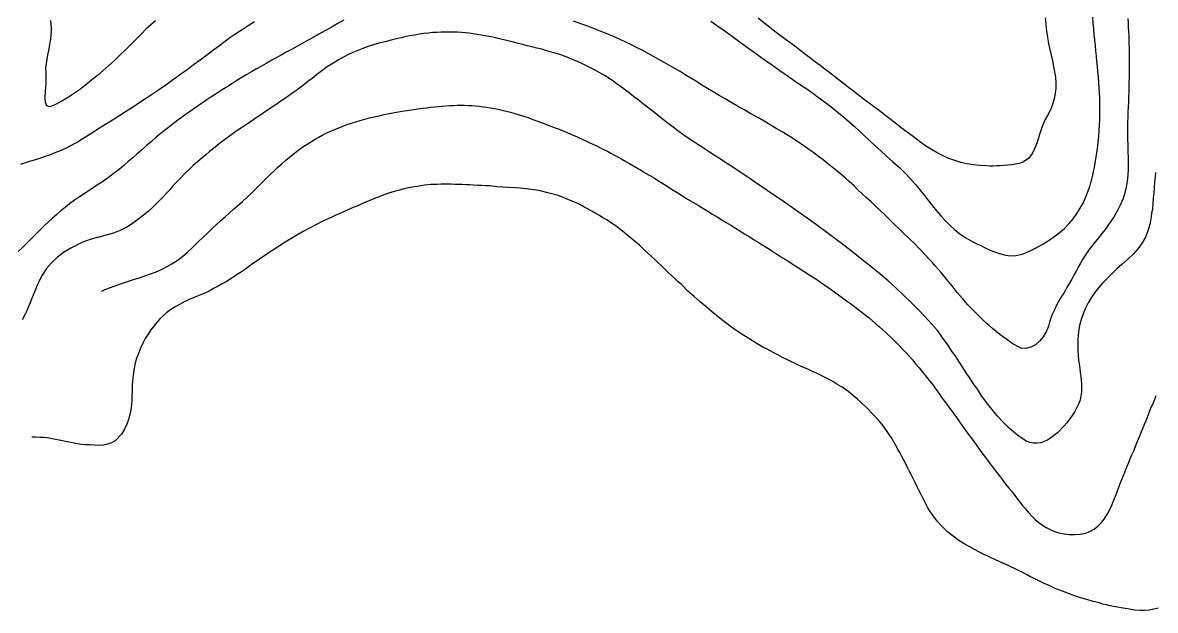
# Model space of a CAD drawing. Header units: inches. Extents: x 401374 to 405300, y 6332180 to 6336621.
# Drawn here: x 402254.6 to 402593.2, y 6334010.7 to 6334186.4 of the extents above; entities that cross this region are included whole.
import ezdxf

# ---------------------------------------------------------------- set-up
doc = ezdxf.new("R2010")
doc.units = ezdxf.units.IN
doc.header["$MEASUREMENT"] = 0

msp = doc.modelspace()

# ---------------------------------------------------------------- linework, layer by layer
for points in [[(402350.6, 6334187.2), (402348.6, 6334186.1), (402346.8, 6334185), (402345, 6334184), (402343.2, 6334183), (402341.5, 6334182), (402339.8, 6334181.1), (402338.2, 6334180.2), (402336.6, 6334179.3), (402335, 6334178.4), (402333.4, 6334177.6), (402331.9, 6334176.7), (402330.4, 6334175.9), (402328.9, 6334175.1), (402327.4, 6334174.2), (402326, 6334173.4), (402324.5, 6334172.6), (402323, 6334171.7), (402321.6, 6334170.9), (402320.1, 6334170), (402318.7, 6334169.1), (402317.2, 6334168.2), (402315.8, 6334167.3), (402314.3, 6334166.4), (402312.8, 6334165.4), (402311.2, 6334164.4), (402309.7, 6334163.4), (402308.1, 6334162.3), (402306.5, 6334161.2), (402304.8, 6334160), (402303.1, 6334158.8), (402301.4, 6334157.6), (402299.7, 6334156.3), (402297.8, 6334154.8), (402296.1, 6334153.5), (402294.5, 6334152.2), (402293.1, 6334150.9), (402291.6, 6334149.6), (402290.3, 6334148.4), (402288.9, 6334147.2), (402287.6, 6334146), (402286.2, 6334144.9), (402284.9, 6334143.7), (402283.5, 6334142.5), (402282, 6334141.4), (402280.4, 6334140.2), (402278.8, 6334139), (402277, 6334137.9), (402275.1, 6334136.7), (402273.3, 6334135.5), (402271.6, 6334134.4), (402270.1, 6334133.4), (402268.6, 6334132.3), (402267.3, 6334131.2), (402266, 6334130.2), (402264.8, 6334129.1), (402263.6, 6334128), (402262.4, 6334126.9), (402261.2, 6334125.8), (402260, 6334124.6), (402258.8, 6334123.4), (402257.5, 6334122.1), (402256.2, 6334120.8), (402254.8, 6334119.4), (402253.3, 6334118)], [(402254.1, 6334144.1), (402255.6, 6334144.6), (402257.1, 6334145.1), (402258.6, 6334145.5), (402260.1, 6334146), (402261.5, 6334146.5), (402263, 6334147), (402264.4, 6334147.6), (402265.9, 6334148.2), (402267.5, 6334148.9), (402269, 6334149.7), (402270.7, 6334150.6), (402272.4, 6334151.7), (402273.4, 6334152.3), (402274.5, 6334153), (402275.5, 6334153.6), (402276.5, 6334154.3), (402278.4, 6334155.5), (402280.2, 6334156.6), (402282, 6334157.7), (402283.7, 6334158.8), (402285.4, 6334159.9), (402287, 6334160.9), (402288.7, 6334162), (402290.3, 6334163.1), (402292, 6334164.2), (402293.7, 6334165.4), (402295.5, 6334166.6), (402297.4, 6334167.9), (402299.4, 6334169.3), (402300.4, 6334170), (402301.5, 6334170.8), (402302.6, 6334171.6), (402303.7, 6334172.3), (402304.7, 6334173.1), (402305.7, 6334173.9), (402307.7, 6334175.3), (402309.6, 6334176.7), (402311.4, 6334178.1), (402313.2, 6334179.4), (402314.9, 6334180.7), (402316.6, 6334182), (402318.4, 6334183.2), (402320.2, 6334184.4), (402322, 6334185.6), (402323.9, 6334186.8)], [(402294.3, 6334187), (402292.9, 6334185.8), (402291.6, 6334184.6), (402290.1, 6334183), (402288.5, 6334181.4), (402287, 6334179.9), (402285.4, 6334178.3), (402283.7, 6334176.7), (402282.1, 6334175.1), (402280.4, 6334173.6), (402278.7, 6334172.1), (402277, 6334170.6), (402275.2, 6334169.2), (402273.4, 6334167.8), (402271.6, 6334166.4), (402269.8, 6334165.2), (402268, 6334164), (402266.1, 6334162.9), (402264.3, 6334161.9), (402262.8, 6334161.3), (402261.9, 6334161.6), (402261.5, 6334162.6), (402261.4, 6334164.1), (402261.5, 6334166), (402261.6, 6334167.1), (402261.7, 6334168.2), (402261.7, 6334169.3), (402261.7, 6334170.5), (402261.7, 6334171.6), (402261.6, 6334172.8)], [(402261.6, 6334172.8), (402261.8, 6334174.2), (402262, 6334175.5), (402262.2, 6334176.8), (402262.5, 6334178.1), (402262.7, 6334179.3), (402262.9, 6334180.5), (402263.1, 6334181.6), (402263.2, 6334182.7), (402263.3, 6334183.8), (402263.3, 6334184.9), (402263.2, 6334186), (402263.1, 6334187.1)], [(402585, 6334187.7), (402585.1, 6334186.4), (402585.1, 6334185.1), (402585.2, 6334183.8), (402585.3, 6334182.6), (402585.3, 6334181.3), (402585.3, 6334180.1), (402585.4, 6334178.9), (402585.4, 6334177.6), (402585.4, 6334176.4), (402585.4, 6334175.1), (402585.4, 6334173.8), (402585.4, 6334172.5), (402585.4, 6334171.2), (402585.4, 6334169.9), (402585.3, 6334168.5), (402585.3, 6334167.1), (402585.3, 6334165.7), (402585.2, 6334164.3), (402585.2, 6334162.8), (402585.1, 6334161.3), (402585, 6334159.7), (402585, 6334158.1), (402584.9, 6334156.9), (402584.9, 6334155.8), (402584.9, 6334154.8), (402584.9, 6334153.7), (402584.9, 6334152.7), (402584.9, 6334151.7), (402585, 6334149.8), (402585, 6334147.9), (402585.1, 6334146), (402585.1, 6334144.3), (402585.1, 6334142.5), (402585, 6334140.8), (402584.8, 6334139), (402584.5, 6334137.3), (402584.1, 6334135.6), (402583.6, 6334133.9), (402582.8, 6334132.1), (402581.9, 6334130.3), (402580.9, 6334128.5), (402580, 6334127.2), (402579.2, 6334126.1), (402578.5, 6334125), (402577.7, 6334124), (402576.2, 6334122.1), (402574.8, 6334120.4), (402573.4, 6334118.6), (402572.1, 6334116.7), (402571.4, 6334115.6), (402570.8, 6334114.5), (402570.1, 6334113.3), (402569.5, 6334112.1), (402568.8, 6334110.9), (402568.2, 6334109.7), (402567.6, 6334108.7), (402567, 6334107.7), (402565.9, 6334105.8), (402564.8, 6334104), (402563.8, 6334102.2), (402562.9, 6334100.2), (402562.4, 6334099.2), (402562, 6334098.1), (402561.6, 6334096.9), (402561.3, 6334095.7), (402560.6, 6334094), (402559.7, 6334092.5), (402558.6, 6334091.2), (402557.4, 6334090.1), (402556, 6334089.4), (402554.5, 6334089), (402553.1, 6334089.1), (402551.7, 6334089.8), (402550.3, 6334090.6), (402549.1, 6334091.5), (402547.8, 6334092.4), (402546.7, 6334093.2), (402545.6, 6334094.1), (402544.5, 6334095), (402543.5, 6334095.9), (402542.5, 6334096.7), (402540.7, 6334098.5), (402538.9, 6334100.3), (402537.2, 6334102.1), (402535.6, 6334104), (402534, 6334105.8), (402532.5, 6334107.7), (402530.8, 6334109.7), (402529.2, 6334111.7), (402528.3, 6334112.7), (402527.4, 6334113.7), (402526.5, 6334114.8), (402525.5, 6334115.8), (402524.5, 6334116.9), (402523.5, 6334118), (402522.4, 6334119.1), (402521.3, 6334120.3), (402519.7, 6334121.8), (402518.1, 6334123.3), (402516.6, 6334124.8), (402515.1, 6334126.2), (402513.7, 6334127.6), (402512.3, 6334129), (402510.9, 6334130.3), (402509.6, 6334131.6), (402508.3, 6334132.9), (402506.9, 6334134.1), (402505.6, 6334135.3), (402504.3, 6334136.5), (402503.1, 6334137.7), (402501.8, 6334138.8), (402500.5, 6334140), (402499.2, 6334141.1), (402497.9, 6334142.2), (402496.6, 6334143.2), (402495.2, 6334144.3), (402493.9, 6334145.4), (402492.5, 6334146.4), (402491.1, 6334147.5), (402489.6, 6334148.5), (402488.1, 6334149.6), (402486.6, 6334150.6), (402485, 6334151.7), (402483.4, 6334152.7), (402481.7, 6334153.8), (402479.9, 6334154.8), (402478.1, 6334155.9), (402476.3, 6334157), (402474.4, 6334158.1), (402472.3, 6334159.2), (402470.3, 6334160.4), (402468.3, 6334161.5), (402466.4, 6334162.6), (402464.6, 6334163.7), (402462.8, 6334164.7), (402461, 6334165.8), (402459.3, 6334166.8), (402457.6, 6334167.8), (402456, 6334168.8), (402454.4, 6334169.8), (402452.7, 6334170.8), (402451.2, 6334171.8), (402449.6, 6334172.7), (402448, 6334173.6), (402446.4, 6334174.5), (402444.8, 6334175.4), (402443.2, 6334176.3), (402441.6, 6334177.2), (402440, 6334178.1), (402438.3, 6334178.9), (402436.6, 6334179.8), (402434.9, 6334180.6), (402433.2, 6334181.4), (402431.4, 6334182.2), (402429.5, 6334183), (402427.6, 6334183.8), (402425.6, 6334184.6), (402423.6, 6334185.4), (402421.5, 6334186.1), (402419.3, 6334186.9)], [(402460.3, 6334186.9), (402462.4, 6334185.4), (402464.6, 6334183.9), (402466.8, 6334182.3), (402469.1, 6334180.6), (402471.3, 6334179), (402473.7, 6334177.3), (402476, 6334175.6), (402478.5, 6334173.9), (402481, 6334172.1), (402483.5, 6334170.3), (402486.2, 6334168.5), (402489, 6334166.7), (402490.1, 6334165.9), (402491.1, 6334165.2), (402492.1, 6334164.4), (402493.1, 6334163.7), (402495, 6334162.3), (402496.8, 6334160.9), (402498.5, 6334159.5), (402500.1, 6334158.2), (402501.7, 6334156.8), (402503.2, 6334155.5), (402504.7, 6334154.1), (402506.3, 6334152.6), (402507.8, 6334151.2), (402509.4, 6334149.7), (402511.1, 6334148.1), (402512.8, 6334146.5), (402514.7, 6334144.8), (402516.7, 6334143.1), (402518.4, 6334141.4), (402520, 6334139.7), (402521.5, 6334138), (402522.9, 6334136.4), (402524.2, 6334134.8), (402525.4, 6334133.2), (402526.6, 6334131.7), (402527.8, 6334130.2), (402529.1, 6334128.7), (402530.4, 6334127.3), (402531.8, 6334125.9), (402533.2, 6334124.6), (402534.8, 6334123.3), (402536.6, 6334122.1), (402538.6, 6334120.9), (402539.6, 6334120.4), (402540.8, 6334119.9), (402542.7, 6334118.9), (402544.5, 6334118.1), (402546.3, 6334117.5), (402548, 6334117), (402549.8, 6334116.7), (402551.5, 6334116.8), (402553.4, 6334117.2), (402555.4, 6334118), (402556.4, 6334118.5), (402557.4, 6334119), (402559.4, 6334120.1), (402561.2, 6334121.2), (402562.9, 6334122.4), (402564.5, 6334123.6), (402566, 6334124.9), (402567.3, 6334126.3), (402568.6, 6334127.8), (402569.7, 6334129.4), (402570.7, 6334131), (402571.7, 6334132.7), (402572.5, 6334134.6), (402573.2, 6334136.5), (402573.6, 6334137.5), (402573.9, 6334138.6), (402574.2, 6334139.6), (402574.5, 6334140.8), (402574.7, 6334141.9), (402575, 6334143.1), (402575.3, 6334145), (402575.6, 6334146.9), (402575.9, 6334148.8), (402576.1, 6334150.6), (402576.3, 6334152.4), (402576.4, 6334154.2), (402576.5, 6334155.9), (402576.6, 6334157.5), (402576.6, 6334159.2), (402576.6, 6334160.8), (402576.6, 6334162.4), (402576.6, 6334164), (402576.5, 6334165.5), (402576.4, 6334167.1), (402576.3, 6334168.6), (402576.2, 6334170.2), (402576, 6334171.7), (402575.9, 6334173.3), (402575.7, 6334174.8), (402575.6, 6334176.4), (402575.4, 6334178), (402575.3, 6334179.6), (402575.1, 6334181.2), (402574.9, 6334182.9), (402574.8, 6334184.6), (402574.6, 6334186.3), (402574.5, 6334188.1)], [(402560.3, 6334187.9), (402560.5, 6334186), (402560.6, 6334184.9), (402560.7, 6334183.9), (402561, 6334182), (402561.3, 6334180.2), (402561.7, 6334178.4), (402562.1, 6334176.7), (402562.5, 6334175), (402562.8, 6334173.3), (402563.1, 6334171.7), (402563.4, 6334170.1), (402563.5, 6334168.5), (402563.5, 6334166.9), (402563.3, 6334165.3), (402563, 6334163.7), (402562.5, 6334162), (402561.9, 6334160.4), (402561, 6334158.7), (402560.3, 6334157.5), (402559.8, 6334156.3), (402559.3, 6334155.1), (402558.9, 6334153.9), (402558.5, 6334152.7), (402558.2, 6334151.6), (402557.8, 6334150.4), (402557.4, 6334149.4), (402556.5, 6334147.4), (402555.3, 6334145.8), (402553.6, 6334144.7), (402552.6, 6334144.3), (402551.4, 6334144.1), (402550.2, 6334143.9), (402549, 6334143.8), (402547.9, 6334143.7), (402546.8, 6334143.6), (402545.8, 6334143.6), (402544.7, 6334143.5), (402543.7, 6334143.5), (402542.7, 6334143.6), (402540.7, 6334143.7), (402538.8, 6334143.9), (402536.9, 6334144.2), (402535.1, 6334144.6), (402533.3, 6334145.2), (402531.5, 6334145.8), (402529.8, 6334146.6), (402528, 6334147.5), (402526.3, 6334148.5), (402524.5, 6334149.6), (402522.7, 6334150.9), (402520.9, 6334152.3), (402519, 6334153.7), (402517.2, 6334155), (402515.5, 6334156.4), (402513.8, 6334157.7), (402512.2, 6334158.9), (402510.6, 6334160.2), (402509, 6334161.4), (402507.4, 6334162.6), (402505.9, 6334163.7), (402504.4, 6334164.9), (402503, 6334166), (402501.5, 6334167.1), (402500.1, 6334168.2), (402498.7, 6334169.2), (402497.3, 6334170.3), (402495.9, 6334171.4), (402494.4, 6334172.5), (402493, 6334173.6), (402491.6, 6334174.6), (402490.2, 6334175.7), (402488.7, 6334176.8), (402487.3, 6334177.9), (402485.8, 6334179.1), (402484.3, 6334180.2), (402482.7, 6334181.4), (402481.1, 6334182.6), (402479.5, 6334183.8), (402477.9, 6334185.1), (402476.2, 6334186.4), (402474.5, 6334187.8)], [(402455.3, 6334150.8), (402453.6, 6334151.9), (402452, 6334153), (402450.5, 6334154.1), (402449.1, 6334155.2), (402447.6, 6334156.3), (402446.2, 6334157.4), (402444.9, 6334158.4), (402443.6, 6334159.5), (402442.3, 6334160.5), (402441, 6334161.5), (402439.7, 6334162.5), (402438.5, 6334163.5), (402437.2, 6334164.4), (402436, 6334165.4), (402434.8, 6334166.3), (402433.6, 6334167.2), (402432.3, 6334168.1), (402431.1, 6334168.9), (402429.8, 6334169.8), (402428.5, 6334170.6), (402427.2, 6334171.4), (402425.8, 6334172.2), (402424.4, 6334172.9), (402423, 6334173.6), (402421.6, 6334174.3), (402420, 6334175), (402418.5, 6334175.6), (402416.9, 6334176.3), (402415.2, 6334176.9), (402413.4, 6334177.4), (402411.6, 6334177.9), (402409.8, 6334178.5), (402408.3, 6334178.8), (402406.8, 6334179.2), (402405.4, 6334179.5), (402404.1, 6334179.9), (402402.7, 6334180.2), (402401.4, 6334180.6), (402400.1, 6334180.9), (402398.9, 6334181.2), (402397.6, 6334181.5), (402396.4, 6334181.8), (402395.2, 6334182.1), (402394, 6334182.3), (402392.8, 6334182.5), (402391.6, 6334182.7), (402390.5, 6334182.9), (402389.3, 6334183.1), (402388.1, 6334183.3), (402387, 6334183.4), (402385.8, 6334183.5), (402384.6, 6334183.6), (402383.4, 6334183.6), (402382.2, 6334183.6), (402381, 6334183.6), (402379.7, 6334183.6), (402378.5, 6334183.5), (402377.2, 6334183.5), (402375.9, 6334183.3), (402374.5, 6334183.2), (402373.2, 6334183), (402371.8, 6334182.7), (402370.3, 6334182.5), (402368.9, 6334182.2), (402367.8, 6334181.9), (402366.8, 6334181.7), (402364.8, 6334181.2), (402363, 6334180.7), (402361.2, 6334180.3), (402359.5, 6334179.8), (402357.9, 6334179.3), (402356.3, 6334178.7), (402354.8, 6334178.1), (402353.3, 6334177.5), (402351.8, 6334176.8), (402350.3, 6334176), (402348.8, 6334175.2), (402347.3, 6334174.2), (402345.7, 6334173.2), (402344.1, 6334172), (402342.5, 6334170.8), (402341.2, 6334169.7), (402339.9, 6334168.8), (402338.7, 6334167.9), (402337.5, 6334167), (402336.3, 6334166.1), (402335.1, 6334165.3), (402334, 6334164.5), (402332.9, 6334163.7), (402331.8, 6334163), (402330.7, 6334162.2), (402329.6, 6334161.5), (402328.6, 6334160.8), (402327.5, 6334160.1), (402326.5, 6334159.4), (402325.5, 6334158.7), (402324.4, 6334158), (402323.4, 6334157.3), (402322.4, 6334156.6), (402321.4, 6334155.9), (402320.3, 6334155.2), (402319.3, 6334154.5), (402318.2, 6334153.8), (402317.2, 6334153), (402316.1, 6334152.2), (402315, 6334151.4), (402313.9, 6334150.6), (402312.8, 6334149.7), (402311.7, 6334148.8), (402310.5, 6334147.9), (402309.4, 6334146.9), (402308.2, 6334145.9), (402307, 6334144.9), (402305.5, 6334143.6), (402304.2, 6334142.3), (402302.9, 6334141.1), (402301.8, 6334139.9), (402300.7, 6334138.8), (402299.6, 6334137.7), (402298.6, 6334136.5), (402297.6, 6334135.5), (402296.6, 6334134.4), (402295.5, 6334133.3), (402294.4, 6334132.2), (402293.3, 6334131.1), (402292.1, 6334130), (402290.8, 6334128.9), (402289.4, 6334127.8), (402287.9, 6334126.7), (402286.8, 6334125.9), (402285.8, 6334125.3), (402283.8, 6334124.3), (402281.8, 6334123.5), (402279.9, 6334123), (402277.9, 6334122.4), (402276.9, 6334122.2), (402275.9, 6334121.9), (402274.8, 6334121.6), (402273.7, 6334121.2), (402272.6, 6334120.8), (402271.5, 6334120.3), (402270.2, 6334119.6), (402269, 6334119), (402267.8, 6334118.3), (402266.8, 6334117.7), (402264.9, 6334116.2), (402263.3, 6334114.6), (402261.8, 6334112.9), (402260.5, 6334110.9), (402259.9, 6334109.8), (402259.4, 6334108.7), (402258.8, 6334107.4), (402258.3, 6334106.2), (402257.8, 6334105), (402257.3, 6334103.8), (402256.9, 6334102.7), (402256.4, 6334101.6), (402256, 6334100.5), (402255.5, 6334099.5), (402254.5, 6334097.6)], [(402278.3, 6334106.2), (402279.3, 6334106.6), (402280.3, 6334107), (402282.3, 6334107.7), (402284.2, 6334108.4), (402286, 6334109), (402287.8, 6334109.6), (402289.5, 6334110.1), (402291.2, 6334110.7), (402292.8, 6334111.3), (402294.5, 6334111.9), (402296.1, 6334112.6), (402297.6, 6334113.4), (402299.2, 6334114.3), (402300.8, 6334115.3), (402302.4, 6334116.5), (402303.9, 6334117.8), (402305.6, 6334119.4), (402307.1, 6334120.9), (402308.6, 6334122.3), (402310, 6334123.6), (402311.3, 6334124.9), (402312.6, 6334126.1), (402313.9, 6334127.3), (402315.2, 6334128.4), (402316.5, 6334129.6), (402317.7, 6334130.7), (402319, 6334131.8), (402320.3, 6334133), (402321.6, 6334134.2), (402323, 6334135.5), (402324.4, 6334136.9), (402325.9, 6334138.3), (402327.5, 6334139.9), (402328.6, 6334141), (402329.8, 6334142.1), (402330.9, 6334143.2), (402332.1, 6334144.2), (402333.2, 6334145.2), (402334.3, 6334146.1), (402335.4, 6334147), (402336.5, 6334147.9), (402337.6, 6334148.7), (402338.7, 6334149.5), (402339.9, 6334150.2), (402341, 6334150.9), (402342.1, 6334151.6), (402343.2, 6334152.2), (402344.4, 6334152.9), (402345.5, 6334153.5), (402346.7, 6334154), (402347.9, 6334154.5), (402349.1, 6334155), (402350.3, 6334155.5), (402351.6, 6334156), (402352.9, 6334156.4), (402354.2, 6334156.8), (402355.5, 6334157.2), (402356.9, 6334157.6), (402358.3, 6334158), (402359.7, 6334158.3), (402361.2, 6334158.6), (402362.7, 6334159), (402364.2, 6334159.3), (402365.8, 6334159.6), (402367.5, 6334159.9), (402368.8, 6334160.1), (402370.2, 6334160.3), (402371.5, 6334160.5), (402372.8, 6334160.7), (402374.1, 6334160.9), (402375.3, 6334161), (402376.5, 6334161.2), (402377.7, 6334161.3), (402378.9, 6334161.4), (402380, 6334161.5), (402381.2, 6334161.6), (402382.3, 6334161.7), (402383.4, 6334161.7), (402384.5, 6334161.8), (402385.6, 6334161.8), (402386.7, 6334161.8), (402387.8, 6334161.7), (402388.9, 6334161.7), (402390, 6334161.6), (402391.1, 6334161.5), (402392.3, 6334161.3), (402393.4, 6334161.2), (402394.5, 6334161), (402395.7, 6334160.8), (402396.8, 6334160.6), (402398, 6334160.3), (402399.2, 6334160), (402400.5, 6334159.7), (402401.7, 6334159.3), (402403, 6334158.9), (402404.3, 6334158.5), (402405.7, 6334158.1), (402407.1, 6334157.5), (402408.5, 6334157), (402409.9, 6334156.5), (402411.2, 6334156), (402412.5, 6334155.5), (402413.8, 6334155), (402415, 6334154.6), (402416.2, 6334154.1), (402417.4, 6334153.6), (402418.5, 6334153.1), (402419.7, 6334152.6), (402420.8, 6334152.1), (402421.9, 6334151.6), (402423, 6334151.1), (402424, 6334150.6), (402425.1, 6334150.1), (402426.2, 6334149.6), (402427.2, 6334149.1), (402428.3, 6334148.5), (402429.4, 6334148), (402430.4, 6334147.4), (402431.5, 6334146.8), (402432.6, 6334146.2), (402433.7, 6334145.6), (402434.9, 6334144.9), (402436, 6334144.3), (402437.2, 6334143.6), (402438.4, 6334142.9), (402439.6, 6334142.2), (402440.8, 6334141.4), (402442.1, 6334140.7), (402443.5, 6334139.9), (402445.2, 6334138.8), (402447, 6334137.7), (402448.6, 6334136.7), (402450.3, 6334135.7), (402451.9, 6334134.7), (402453.4, 6334133.7), (402455, 6334132.8), (402456.5, 6334131.9), (402457.9, 6334131), (402459.4, 6334130.1), (402460.8, 6334129.2), (402462.2, 6334128.4), (402463.6, 6334127.5), (402464.9, 6334126.7), (402466.3, 6334125.9), (402467.7, 6334125), (402469, 6334124.2), (402470.4, 6334123.3), (402471.8, 6334122.5), (402473.1, 6334121.6), (402474.5, 6334120.8), (402475.9, 6334119.9), (402477.4, 6334119), (402478.8, 6334118.1), (402480.3, 6334117.1), (402481.8, 6334116.1), (402483.3, 6334115.2), (402484.9, 6334114.1), (402486.5, 6334113.1), (402488.2, 6334112), (402489.9, 6334110.9), (402491.7, 6334109.8), (402493.1, 6334108.8), (402494.5, 6334107.8), (402495.9, 6334106.9), (402497.2, 6334106), (402498.5, 6334105.1), (402499.7, 6334104.2), (402500.9, 6334103.3), (402502.1, 6334102.5), (402503.3, 6334101.6), (402504.4, 6334100.7), (402505.5, 6334099.9), (402506.6, 6334099), (402507.7, 6334098.2), (402508.7, 6334097.3), (402509.7, 6334096.4), (402510.7, 6334095.5), (402512.7, 6334093.7), (402514.7, 6334091.8), (402516.6, 6334089.9), (402517.6, 6334088.8), (402518.6, 6334087.8), (402519.6, 6334086.7), (402520.6, 6334085.6), (402521.5, 6334084.4), (402522.6, 6334083.2), (402523.6, 6334081.9), (402524.6, 6334080.7), (402525.7, 6334079.3), (402526.8, 6334078), (402527.6, 6334076.8), (402528.5, 6334075.6), (402529.3, 6334074.5), (402530.1, 6334073.4), (402530.9, 6334072.4), (402531.6, 6334071.4), (402532.4, 6334070.3), (402533.1, 6334069.4), (402534.5, 6334067.4), (402535.8, 6334065.5), (402537.1, 6334063.7), (402538.4, 6334061.9), (402539.7, 6334060.1), (402541, 6334058.2), (402542.4, 6334056.4), (402543.8, 6334054.5), (402545.3, 6334052.5), (402546.1, 6334051.5), (402546.9, 6334050.5), (402547.7, 6334049.4), (402548.5, 6334048.3), (402549.4, 6334047.2), (402550.4, 6334046.1), (402551.4, 6334044.7), (402552.4, 6334043.5), (402553.4, 6334042.2), (402554.4, 6334041.1), (402555.3, 6334040), (402556.3, 6334038.9), (402557.3, 6334037.9), (402558.4, 6334037), (402559.5, 6334036.2), (402560.6, 6334035.5), (402561.8, 6334034.9), (402563.1, 6334034.3), (402564.4, 6334033.9), (402565.9, 6334033.6), (402567.4, 6334033.4), (402569.1, 6334033.4), (402570.7, 6334033.5), (402572.3, 6334033.8), (402573.6, 6334034.3), (402574.9, 6334035), (402576, 6334035.9), (402577, 6334036.9), (402577.9, 6334038), (402578.7, 6334039.3), (402579.5, 6334040.7), (402580.2, 6334042.2), (402580.8, 6334043.7), (402581.5, 6334045.3), (402582.1, 6334046.9), (402582.7, 6334048.6), (402583.4, 6334050.3), (402584.1, 6334052), (402584.6, 6334053.3), (402585.2, 6334054.7), (402585.7, 6334056), (402586.2, 6334057.2), (402586.8, 6334058.4), (402587.3, 6334059.7), (402587.7, 6334060.8), (402588.2, 6334062), (402588.7, 6334063.1), (402589.1, 6334064.2), (402589.6, 6334065.3), (402590, 6334066.4), (402590.5, 6334067.5), (402590.9, 6334068.5), (402591.3, 6334069.6), (402591.7, 6334070.7), (402592.1, 6334071.7), (402592.6, 6334072.8), (402593, 6334073.9), (402593.4, 6334075)], [(402593.2, 6334141.6), (402593.1, 6334140.2), (402592.9, 6334138.7), (402592.8, 6334137.2), (402592.7, 6334135.7), (402592.5, 6334134.1), (402592.4, 6334132.4), (402592.3, 6334130.8), (402592.1, 6334129.5), (402592, 6334128.4), (402591.8, 6334127.2), (402591.6, 6334126.2), (402591.3, 6334125.1), (402591, 6334124.2), (402590.3, 6334122.3), (402589.3, 6334120.6), (402588.1, 6334118.9), (402586.7, 6334117.3), (402585, 6334115.7), (402583.3, 6334114.2), (402581.7, 6334112.8), (402580.2, 6334111.3), (402578.8, 6334109.9), (402577.4, 6334108.5), (402576.2, 6334107.1), (402575, 6334105.7), (402574, 6334104.2), (402573.1, 6334102.7), (402572.3, 6334101.1), (402571.6, 6334099.4), (402571, 6334097.7), (402570.5, 6334095.9), (402570.2, 6334094), (402570.1, 6334092.9), (402570, 6334091.9), (402570, 6334090.8), (402570, 6334089.8), (402570, 6334088.3), (402570.1, 6334086.9), (402570.2, 6334085.6), (402570.4, 6334084.3), (402570.6, 6334083), (402570.7, 6334081.8), (402570.9, 6334080.6), (402571, 6334079.5), (402571.1, 6334078.3), (402571.1, 6334077.2), (402571.1, 6334076), (402570.9, 6334074.9), (402570.7, 6334073.7), (402570.3, 6334072.6), (402569.7, 6334071.4), (402569.1, 6334070.2), (402568.3, 6334069), (402567.5, 6334067.9), (402566.7, 6334066.8), (402565.8, 6334065.8), (402564, 6334063.8), (402562, 6334062.3), (402561, 6334061.6), (402560, 6334061.2), (402558.9, 6334060.8), (402557.8, 6334060.7), (402556.8, 6334060.7), (402555.7, 6334060.9), (402554.6, 6334061.3), (402553.6, 6334062), (402552.5, 6334062.7), (402551.5, 6334063.5), (402549.5, 6334065.2), (402547.7, 6334067), (402545.9, 6334068.9), (402544.3, 6334070.9), (402543.5, 6334071.9), (402542.7, 6334072.9), (402542, 6334073.9), (402541.2, 6334074.9), (402540.5, 6334076), (402539.8, 6334077.1), (402539, 6334078.1), (402538.3, 6334079.2), (402537.6, 6334080.3), (402536.9, 6334081.4), (402536.2, 6334082.5), (402535.5, 6334083.6), (402534.8, 6334084.7), (402534.1, 6334085.8), (402533.4, 6334086.9), (402532.6, 6334087.9), (402531.9, 6334089), (402531.2, 6334090.1), (402530.4, 6334091.2), (402529.6, 6334092.2), (402528.9, 6334093.3), (402528.1, 6334094.4), (402526.3, 6334096.4), (402524.4, 6334098.5), (402522.4, 6334100.6), (402520.3, 6334102.7), (402518, 6334104.9), (402515.7, 6334107), (402513.3, 6334109.2), (402510.8, 6334111.3), (402508.2, 6334113.5), (402505.5, 6334115.6), (402502.9, 6334117.7), (402500.1, 6334119.9), (402497.4, 6334121.9), (402494.6, 6334124), (402491.9, 6334126), (402489.1, 6334128), (402486.4, 6334129.9), (402483.7, 6334131.8), (402481.1, 6334133.7), (402478.5, 6334135.4), (402475.9, 6334137.2), (402473.4, 6334138.8), (402471.1, 6334140.4), (402468.8, 6334141.9), (402466.6, 6334143.4), (402464.5, 6334144.7), (402462.6, 6334146), (402460.8, 6334147.1), (402459.2, 6334148.2), (402457.7, 6334149.2), (402456.4, 6334150), (402455.3, 6334150.8)], [(402594, 6334011.4), (402592.7, 6334011.1), (402591.4, 6334010.8), (402590, 6334010.7), (402588.6, 6334010.7), (402587.1, 6334010.8), (402585.5, 6334011.1), (402584.2, 6334011.3), (402583, 6334011.5), (402581.9, 6334011.7), (402580.7, 6334011.9), (402579.7, 6334012.1), (402578.6, 6334012.4), (402577.5, 6334012.6), (402576.5, 6334012.9), (402574.6, 6334013.3), (402572.7, 6334013.9), (402570.8, 6334014.4), (402569, 6334015), (402567.2, 6334015.7), (402565.4, 6334016.4), (402563.5, 6334017.1), (402561.7, 6334018), (402559.8, 6334018.8), (402557.8, 6334019.8), (402556.8, 6334020.3), (402555.7, 6334020.8), (402554.7, 6334021.4), (402553.6, 6334022), (402552.3, 6334022.6), (402551.1, 6334023.2), (402550, 6334023.7), (402548.8, 6334024.3), (402547.6, 6334024.8), (402546.5, 6334025.3), (402545.4, 6334025.8), (402544.3, 6334026.3), (402543.3, 6334026.8), (402542.2, 6334027.3), (402541.2, 6334027.8), (402540.2, 6334028.3), (402538.2, 6334029.4), (402536.3, 6334030.5), (402534.5, 6334031.6), (402532.8, 6334032.9), (402531.1, 6334034.2), (402529.5, 6334035.8), (402528, 6334037.4), (402526.6, 6334039.3), (402525.9, 6334040.3), (402525.2, 6334041.4), (402524.6, 6334042.6), (402524, 6334043.8), (402523.3, 6334045.1), (402522.6, 6334046.4), (402522, 6334047.6), (402521.4, 6334048.9), (402520.8, 6334050.1), (402520.2, 6334051.3), (402519.6, 6334052.4), (402519, 6334053.6), (402518.5, 6334054.7), (402517.9, 6334055.8), (402517.3, 6334056.9), (402516.8, 6334057.9), (402516.2, 6334058.9), (402515.6, 6334060), (402514.5, 6334062), (402513.2, 6334063.9), (402511.9, 6334065.8), (402510.4, 6334067.6), (402508.8, 6334069.4), (402507.1, 6334071.2), (402505.2, 6334073), (402504.2, 6334073.9), (402503.1, 6334074.8), (402501.9, 6334075.7), (402500.8, 6334076.6), (402499.4, 6334077.5), (402498, 6334078.3), (402496.8, 6334079.1), (402495.5, 6334079.8), (402494.3, 6334080.4), (402493.1, 6334081), (402491.9, 6334081.6), (402490.7, 6334082.1), (402489.5, 6334082.7), (402488.3, 6334083.2), (402487.1, 6334083.7), (402485.9, 6334084.3), (402484.6, 6334084.9), (402483.2, 6334085.6), (402481.8, 6334086.3), (402480.4, 6334087.1), (402479.2, 6334087.7), (402478.1, 6334088.3), (402477, 6334088.9), (402475.9, 6334089.4), (402474.9, 6334090), (402473.9, 6334090.6), (402472, 6334091.8), (402470.2, 6334092.9), (402468.5, 6334094), (402466.8, 6334095.2), (402465.2, 6334096.4), (402463.6, 6334097.6), (402462, 6334098.9), (402460.4, 6334100.2), (402458.8, 6334101.6), (402457.1, 6334103), (402455.4, 6334104.6), (402453.5, 6334106.2), (402451.7, 6334108), (402450.6, 6334108.9), (402449.6, 6334109.9), (402447.6, 6334111.7), (402445.8, 6334113.5), (402444, 6334115.2), (402442.3, 6334116.8), (402440.6, 6334118.3), (402439, 6334119.9), (402437.3, 6334121.3), (402435.6, 6334122.7), (402433.9, 6334124.1), (402432.1, 6334125.5), (402430.2, 6334126.8), (402429.2, 6334127.5), (402428.1, 6334128.1), (402427.1, 6334128.8), (402426, 6334129.4), (402424.8, 6334130.1), (402423.7, 6334130.7), (402422.4, 6334131.4), (402421.2, 6334132.1), (402419.4, 6334132.9), (402417.6, 6334133.6), (402416, 6334134.3), (402414.4, 6334134.9), (402412.8, 6334135.3), (402411.2, 6334135.7), (402409.7, 6334136.1), (402408.2, 6334136.4), (402406.6, 6334136.6), (402405, 6334136.8), (402403.4, 6334137), (402401.8, 6334137.1), (402400, 6334137.2), (402398.2, 6334137.3), (402396.3, 6334137.4), (402394.4, 6334137.6), (402393.1, 6334137.6), (402391.8, 6334137.7), (402390.6, 6334137.7), (402389.4, 6334137.8), (402388.2, 6334137.9), (402387.1, 6334137.9), (402386, 6334138), (402384.9, 6334138), (402383.8, 6334138), (402382.7, 6334138.1), (402381.7, 6334138.1), (402380.7, 6334138.1), (402379.7, 6334138.1), (402378.6, 6334138), (402377.6, 6334138), (402376.6, 6334138), (402374.7, 6334137.8), (402372.7, 6334137.5), (402371.7, 6334137.4), (402370.6, 6334137.2), (402369.6, 6334137), (402368.6, 6334136.8), (402367.6, 6334136.5), (402366.5, 6334136.2), (402365.4, 6334135.9), (402364.3, 6334135.6), (402363.2, 6334135.2), (402362.1, 6334134.8), (402360.9, 6334134.3), (402359.8, 6334133.9), (402358.4, 6334133.3), (402357.2, 6334132.8), (402356, 6334132.3), (402354.8, 6334131.7), (402353.6, 6334131.3), (402352.5, 6334130.8), (402351.4, 6334130.3), (402350.3, 6334129.8), (402349.2, 6334129.3), (402348.2, 6334128.9), (402347.2, 6334128.4), (402346.2, 6334127.9), (402344.2, 6334127), (402342.3, 6334126), (402340.4, 6334125), (402338.5, 6334124), (402336.6, 6334122.9), (402334.6, 6334121.7), (402333.6, 6334121.1), (402332.6, 6334120.5), (402331.6, 6334119.8), (402330.5, 6334119.1), (402329.4, 6334118.4), (402328.3, 6334117.7), (402327.2, 6334116.9), (402326.1, 6334116.2), (402324.7, 6334115.2), (402323.3, 6334114.3), (402322.1, 6334113.4), (402320.9, 6334112.5), (402319.7, 6334111.7), (402318.6, 6334111), (402317.5, 6334110.2), (402316.4, 6334109.5), (402315.3, 6334108.8), (402314.1, 6334108.2), (402312.9, 6334107.5), (402311.7, 6334106.9), (402310.4, 6334106.2), (402309.1, 6334105.6), (402307.6, 6334105), (402306.1, 6334104.4), (402304.4, 6334103.7), (402302.9, 6334103), (402301.5, 6334102.2), (402300.2, 6334101.5), (402298.9, 6334100.7), (402297.7, 6334099.8), (402296.7, 6334098.9), (402295.6, 6334097.9), (402294.7, 6334096.8), (402293.8, 6334095.7), (402292.9, 6334094.6), (402292.1, 6334093.3), (402291.3, 6334092), (402290.6, 6334090.6), (402289.9, 6334089.1), (402289.3, 6334087.5), (402288.6, 6334085.8), (402288.2, 6334084.1), (402287.9, 6334082.5), (402287.7, 6334081), (402287.5, 6334079.4), (402287.4, 6334077.9), (402287.4, 6334076.5), (402287.3, 6334075), (402287.3, 6334073.6), (402287.2, 6334072.2), (402287, 6334070.7), (402286.7, 6334069.3), (402286.3, 6334067.8), (402285.8, 6334066.4), (402285.1, 6334064.9), (402284.2, 6334063.4), (402282.3, 6334061.4), (402281.2, 6334060.8), (402280, 6334060.4), (402278.8, 6334060.1), (402277.5, 6334060), (402276.1, 6334060.1), (402274.7, 6334060.2), (402273.4, 6334060.2), (402272.2, 6334060.3), (402271, 6334060.5), (402270, 6334060.7), (402268.9, 6334060.9), (402267.9, 6334061.1), (402266, 6334061.5), (402264, 6334061.9), (402263, 6334062.1), (402262, 6334062.3), (402260.9, 6334062.4), (402259.8, 6334062.4), (402258.6, 6334062.5), (402257.4, 6334062.5)]]:
    msp.add_lwpolyline(points)

doc.saveas('drawing.dxf')
